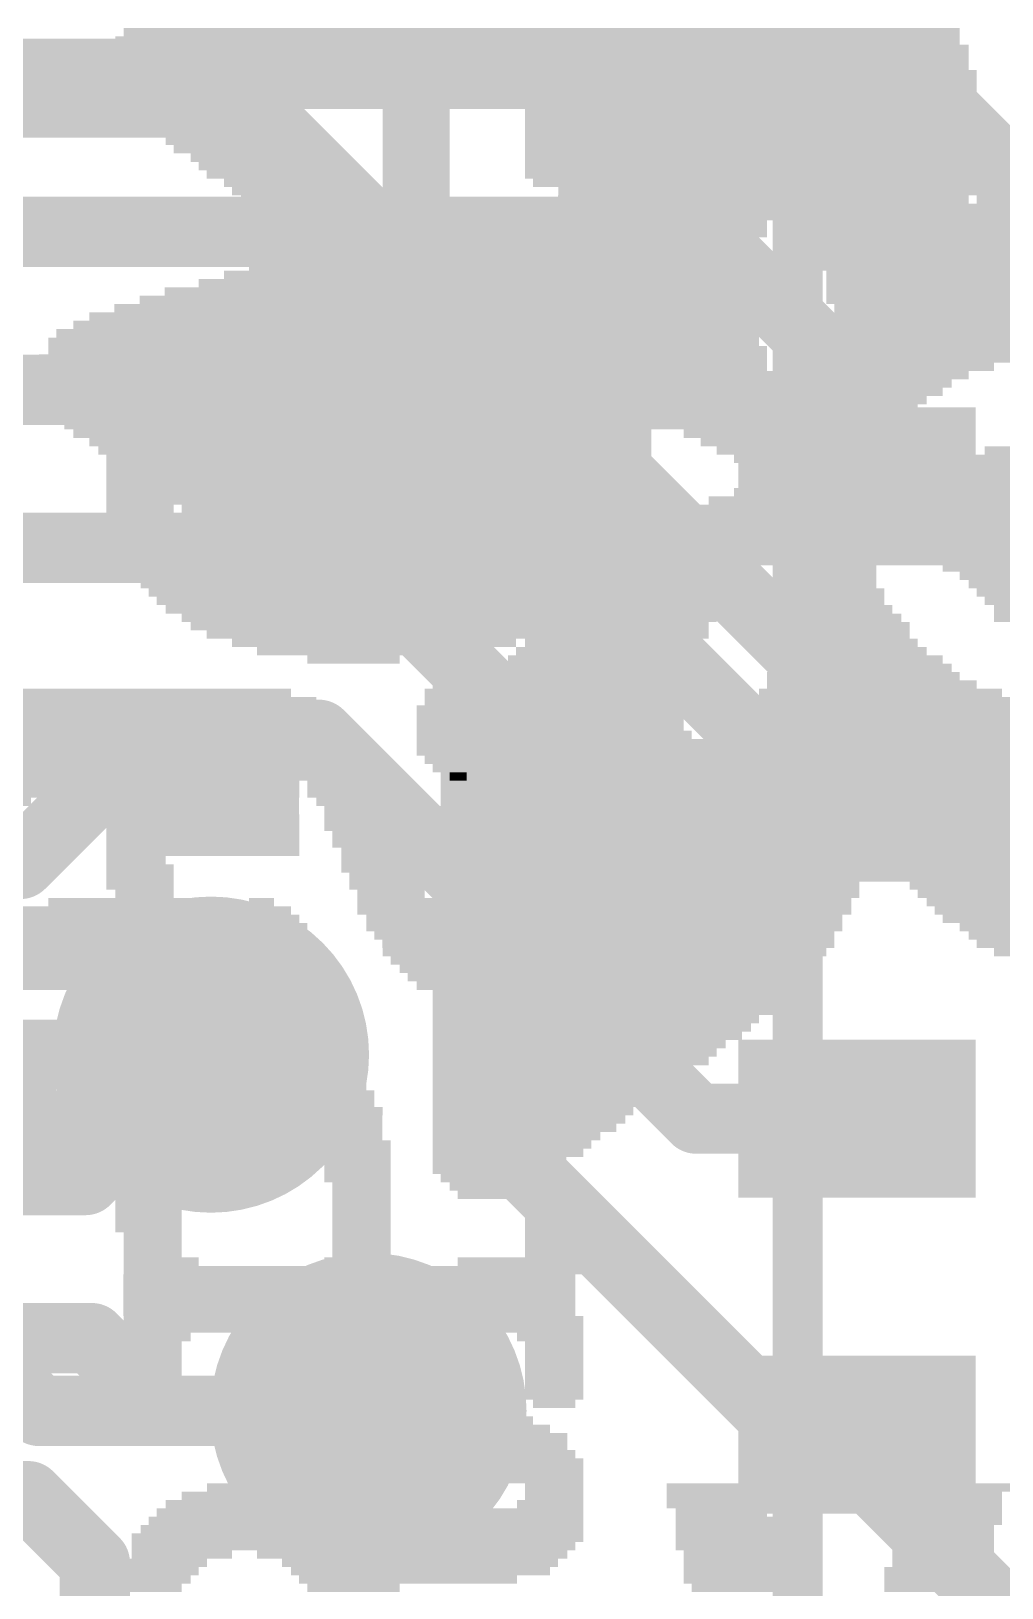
# Model space of a CAD drawing. Extents: x -0.1 to 35.6, y -0.1 to 17.9.
# Drawn here: x 24.521 to 26.977, y 7.175 to 11.115 of the extents above; entities that cross this region are included whole.
import ezdxf

# ---------------------------------------------------------------- set-up
doc = ezdxf.new("R2010")
doc.units = 0
for name, color, linetype in [('1', 12, 'CONTINUOUS'), ('16', 5, 'CONTINUOUS'), ('18', 110, 'CONTINUOUS'), ('200', 40, 'CONTINUOUS'), ('201', 6, 'CONTINUOUS'), ('21', 40, 'CONTINUOUS')]:
    doc.layers.add(name, color=color, linetype=linetype)

# ---------------------------------------------------------------- blocks, each defined once
blk = doc.blocks.new('RECT')
blk.add_solid([(-0.5, -0.5), (0.5, -0.5), (-0.5, 0.5), (0.5, 0.5)])
blk = doc.blocks.new('ROUNDV')
at = {"const_width": 0.5}
blk.add_lwpolyline([(0, -0.25, 1), (0, 0.25, 1), (0, -0.25)], format="xyb", dxfattribs=at)

msp = doc.modelspace()

# ---------------------------------------------------------------- linework, layer by layer
at = {"layer": '1', "const_width": 0.1778}
for points in [[(23.9605, 11.0075), (26.7423, 11.0075)], [(26.7423, 11.0075), (27.2201, 10.5297)], [(23.9605, 10.6075), (26.2225, 10.6075)], [(26.6107, 10.2193), (26.2225, 10.6075)], [(26.0011, 10.2075), (23.9605, 10.2075)], [(26.0011, 10.2075), (26.0011, 9.671)], [(26.6107, 9.963), (26.6107, 10.2193)], [(23.9605, 9.8075), (25.3149, 9.8075)], [(25.3149, 9.8075), (26.0265, 9.096)], [(26.5091, 9.163), (26.0011, 9.671)], [(24.8209, 9.3345), (24.4939, 9.0075)], [(25.2491, 9.3345), (24.8209, 9.3345)], [(25.6455, 8.9381), (25.2491, 9.3345)], [(26.6107, 9.163), (26.5091, 9.163)], [(26.0265, 9.096), (26.0265, 8.5408)], [(23.9605, 9.0075), (24.4939, 9.0075)], [(25.6455, 8.9381), (25.6455, 8.3631)], [(26.2043, 8.363), (26.0265, 8.5408)], [(24.9761, 8.525), (24.6586, 8.2075)], [(26.4456, 7.563), (25.6455, 8.3631)], [(26.6107, 8.363), (26.2043, 8.363)], [(24.6586, 8.2075), (23.9605, 8.2075)], [(23.9605, 7.8075), (24.6744, 7.8075)], [(24.8586, 7.6233), (24.6744, 7.8075)], [(25.3746, 7.6233), (24.8586, 7.6233)], [(26.6107, 7.563), (26.4456, 7.563)], [(26.6107, 7.563), (26.6107, 7.4868)], [(27.3577, 6.7398), (26.6107, 7.4868)], [(24.3078, 7.4075), (24.514, 7.4075)], [(24.514, 7.4075), (24.6825, 7.239)], [(24.6825, 7.239), (24.6825, 6.077)]]:
    msp.add_lwpolyline(points, dxfattribs=at)
at = {"layer": '1', "const_width": 0.0889}
for points in [[(26.7737, 11.0389, 1), (26.7109, 10.9761)], [(26.7423, 10.9631, 1), (26.7423, 11.0519)], [(26.2539, 10.6389, 1), (26.1911, 10.5761)], [(26.2225, 10.5631, 1), (26.2225, 10.6519)], [(26.0456, 10.2075, 1), (25.9566, 10.2075)], [(26.0011, 10.1631, 1), (26.0011, 10.252)], [(26.6552, 10.2193, 1), (26.5663, 10.2193)], [(26.5793, 10.1879, 1), (26.6421, 10.2507)], [(26.5663, 9.963, 1), (26.6552, 9.963)], [(25.3464, 9.8389, 1), (25.2835, 9.7761)], [(25.3149, 9.7631, 1), (25.3149, 9.852)], [(26.0325, 9.7024, 1), (25.9697, 9.6396)], [(25.9566, 9.671, 1), (26.0456, 9.671)], [(24.8209, 9.3789, 1), (24.8209, 9.2901)], [(24.8523, 9.3031, 1), (24.7895, 9.3659)], [(25.2806, 9.3659, 1), (25.2177, 9.3031)], [(25.2491, 9.2901, 1), (25.2491, 9.3789)], [(26.5091, 9.2074, 1), (26.5091, 9.1186)], [(26.4777, 9.1316, 1), (26.5405, 9.1944)], [(26.6107, 9.1186, 1), (26.6107, 9.2074)], [(26.071, 9.096, 1), (25.9821, 9.096)], [(25.9951, 9.0645, 1), (26.0579, 9.1274)], [(24.4625, 9.0389, 1), (24.5253, 8.9761)], [(24.4939, 8.9631, 1), (24.4939, 9.0519)], [(25.69, 8.9381, 1), (25.6011, 8.9381)], [(25.6141, 8.9067, 1), (25.6769, 8.9696)], [(26.0579, 8.5722, 1), (25.9951, 8.5094)], [(25.0075, 8.4935, 1), (24.9446, 8.5564)], [(25.9821, 8.5408, 1), (26.071, 8.5408)], [(25.6769, 8.3945, 1), (25.6141, 8.3317)], [(26.2043, 8.4074, 1), (26.2043, 8.3186)], [(26.1729, 8.3316, 1), (26.2357, 8.3944)], [(26.6107, 8.3186, 1), (26.6107, 8.4074)], [(25.6011, 8.3631, 1), (25.69, 8.3631)], [(24.6272, 8.2389, 1), (24.69, 8.1761)], [(24.6586, 8.1631, 1), (24.6586, 8.2519)], [(24.7058, 7.8389, 1), (24.6429, 7.7761)], [(24.6744, 7.763, 1), (24.6744, 7.852)], [(24.8586, 7.6677, 1), (24.8586, 7.5788)], [(24.8272, 7.5918, 1), (24.89, 7.6547)], [(25.3746, 7.5788, 1), (25.3746, 7.6677)], [(26.4456, 7.6075, 1), (26.4456, 7.5186)], [(26.6552, 7.563, 1), (26.5663, 7.563)], [(26.6107, 7.5186, 1), (26.6107, 7.6075)], [(26.4142, 7.5316, 1), (26.477, 7.5944)], [(26.6421, 7.5182, 1), (26.5793, 7.4554)], [(26.5663, 7.4868, 1), (26.6552, 7.4868)], [(24.5454, 7.4389, 1), (24.4825, 7.3761)], [(24.514, 7.3631, 1), (24.514, 7.452)], [(24.7269, 7.239, 1), (24.638, 7.239)], [(24.651, 7.2076, 1), (24.7139, 7.2704)]]:
    msp.add_lwpolyline(points, format="xyb", dxfattribs=at)
at = {"layer": '16', "const_width": 0.1778}
for points in [[(25.0701, 10.9344), (18.6119, 10.9344)], [(25.0701, 10.9344), (30.6578, 5.3467)], [(23.0458, 9.1186), (24.5411, 7.6233)], [(24.9761, 8.525), (24.3687, 8.525)], [(24.5411, 7.6233), (25.3746, 7.6233)]]:
    msp.add_lwpolyline(points, dxfattribs=at)
at = {"layer": '16', "const_width": 0.0889}
for points in [[(25.1016, 10.9658, 1), (25.0387, 10.9029)], [(25.0701, 10.8899, 1), (25.0701, 10.9788)], [(24.9761, 8.4805, 1), (24.9761, 8.5694)], [(24.5411, 7.6677, 1), (24.5411, 7.5788)], [(24.5097, 7.5918, 1), (24.5725, 7.6547)], [(25.3746, 7.5788, 1), (25.3746, 7.6677)]]:
    msp.add_lwpolyline(points, format="xyb", dxfattribs=at)
at = {"layer": '21', "const_width": 0.0635}
for points in [[(26.4607, 10.7948, 1), (26.4607, 10.7312)], [(26.4925, 10.763, 1), (26.429, 10.763)]]:
    msp.add_lwpolyline(points, format="xyb", dxfattribs=at)
at = {"layer": '21', "const_width": 0.127}
for points in [[(26.4607, 6.763), (26.4607, 10.763)], [(26.4607, 10.763), (30.4607, 10.763)]]:
    msp.add_lwpolyline(points, dxfattribs=at)

# ---------------------------------------------------------------- block references
at = {"layer": '1', "xscale": 0.4, "yscale": 0.6, "rotation": 270}
for p in [(26.6107, 9.963), (26.6107, 9.163), (26.6107, 8.363), (26.6107, 7.563)]:
    msp.add_blockref('RECT', p, dxfattribs=at)
at = {"layer": '18', "xscale": 0.8001, "yscale": 0.8001}
for p in [(24.9761, 8.525), (24.9761, 8.525), (25.3746, 7.6233), (25.3746, 7.6233)]:
    msp.add_blockref('ROUNDV', p, dxfattribs=at)
at = {"layer": '200'}
for p, xscale, yscale in [((25.3365, 11.1125), 1.1633, 0.0213), ((25.3048, 11.0702), 1.1862, 0.0211), ((25.3162, 11.0913), 1.1633, 0.0211), ((25.3048, 11.049), 1.1862, 0.0213), ((25.3048, 11.0278), 1.1862, 0.0211), ((25.3149, 11.0067), 1.2065, 0.0211), ((25.3149, 10.9855), 1.2065, 0.0213), ((25.3149, 10.9643), 1.2065, 0.0211), ((24.8615, 10.9432), 0.254, 0.0211), ((25.4953, 10.9432), 0.1702, 0.0211), ((25.8229, 10.9432), 0.1905, 0.0211), ((24.8818, 10.922), 0.254, 0.0213), ((25.4953, 10.922), 0.1702, 0.0213), ((25.8445, 10.922), 0.1473, 0.0213), ((24.9136, 10.9008), 0.2769, 0.0211), ((24.9352, 10.8797), 0.2743, 0.0211), ((25.4953, 10.9008), 0.1702, 0.0211), ((25.4953, 10.8797), 0.1702, 0.0211), ((25.8445, 10.9008), 0.1473, 0.0211), ((25.8445, 10.8797), 0.1473, 0.0211), ((24.9657, 10.8585), 0.254, 0.0213), ((24.9987, 10.8373), 0.2743, 0.0211), ((25.4953, 10.8585), 0.1702, 0.0213), ((25.4953, 10.8373), 0.1702, 0.0211), ((25.8445, 10.8585), 0.1473, 0.0213), ((25.8445, 10.8373), 0.1473, 0.0211), ((25.019, 10.8162), 0.2743, 0.0211), ((25.0622, 10.795), 0.2743, 0.0213), ((25.4953, 10.8162), 0.1702, 0.0211), ((25.4953, 10.795), 0.1702, 0.0213), ((25.8445, 10.8162), 0.1473, 0.0211), ((25.8445, 10.795), 0.1473, 0.0213), ((25.0825, 10.7738), 0.2743, 0.0211), ((25.1041, 10.7527), 0.2769, 0.0211), ((25.4953, 10.7738), 0.1702, 0.0211), ((25.4953, 10.7527), 0.1702, 0.0211), ((25.8445, 10.7738), 0.1473, 0.0211), ((25.8445, 10.7527), 0.1473, 0.0211), ((25.146, 10.7315), 0.2743, 0.0213), ((25.1676, 10.7103), 0.2769, 0.0211), ((25.4953, 10.7315), 0.1702, 0.0213), ((25.4953, 10.7103), 0.1702, 0.0211), ((25.8445, 10.7315), 0.1067, 0.0213), ((25.1892, 10.6892), 0.2743, 0.0211), ((25.2311, 10.668), 0.2769, 0.0213), ((25.4953, 10.6892), 0.1702, 0.0211), ((25.4953, 10.668), 0.1702, 0.0213), ((25.2527, 10.6468), 0.2743, 0.0211), ((25.4953, 10.6468), 0.1702, 0.0211), ((25.3682, 10.6257), 0.4242, 0.0211), ((25.3797, 10.6045), 0.4013, 0.0213), ((25.3898, 10.5833), 0.381, 0.0211), ((25.4114, 10.5622), 0.3378, 0.0211), ((25.4216, 10.541), 0.3175, 0.0213), ((25.4318, 10.5198), 0.2972, 0.0211), ((25.4533, 10.4987), 0.254, 0.0211), ((25.4635, 10.4775), 0.2337, 0.0213), ((25.4749, 10.4563), 0.1702, 0.0211), ((25.4851, 10.4352), 0.1499, 0.0211), ((25.3149, 10.3928), 0.4445, 0.0211), ((25.4851, 10.414), 0.0635, 0.0213), ((25.3263, 10.3717), 0.5944, 0.0211), ((25.3263, 10.3293), 0.8026, 0.0211), ((25.3251, 10.3505), 0.7188, 0.0213), ((25.3263, 10.287), 0.9296, 0.0213), ((25.3263, 10.3082), 0.8484, 0.0211), ((25.3263, 10.2447), 1.016, 0.0211), ((25.3263, 10.2658), 0.9754, 0.0211), ((24.9339, 10.2023), 0.3175, 0.0211), ((24.9987, 10.2235), 0.4013, 0.0213), ((25.6426, 10.2235), 0.4242, 0.0213), ((25.7188, 10.2023), 0.3175, 0.0211), ((24.892, 10.1812), 0.2743, 0.0211), ((24.8717, 10.16), 0.2337, 0.0213), ((25.7607, 10.1812), 0.2743, 0.0211), ((25.781, 10.16), 0.2337, 0.0213), ((24.8399, 10.1177), 0.2108, 0.0211), ((24.8501, 10.1388), 0.2311, 0.0211), ((25.8013, 10.1388), 0.2337, 0.0211), ((25.8128, 10.1177), 0.2108, 0.0211), ((24.8298, 10.0965), 0.1905, 0.0213), ((25.8331, 10.0965), 0.2108, 0.0213), ((24.8069, 10.0753), 0.1905, 0.0211), ((24.8069, 10.0542), 0.1905, 0.0211), ((25.8445, 10.0753), 0.188, 0.0211), ((25.8547, 10.0542), 0.1676, 0.0211), ((24.7968, 10.033), 0.1702, 0.0213), ((24.7968, 10.0118), 0.1702, 0.0211), ((25.8661, 10.0118), 0.1905, 0.0211), ((25.8547, 10.033), 0.1676, 0.0213), ((24.7968, 9.9907), 0.1702, 0.0211), ((24.7968, 9.9695), 0.1702, 0.0213), ((25.8763, 9.9907), 0.1702, 0.0211), ((25.8763, 9.9695), 0.1702, 0.0213), ((24.7968, 9.9483), 0.1702, 0.0211), ((24.7968, 9.9272), 0.1702, 0.0211), ((25.8763, 9.9483), 0.1702, 0.0211), ((25.8763, 9.9272), 0.1702, 0.0211), ((24.8069, 9.8848), 0.1905, 0.0211), ((24.7968, 9.906), 0.1702, 0.0213), ((25.8661, 9.906), 0.1905, 0.0213), ((25.8547, 9.8848), 0.1676, 0.0211), ((24.8183, 9.8637), 0.1676, 0.0211), ((24.8298, 9.8425), 0.1905, 0.0213), ((25.8445, 9.8425), 0.188, 0.0213), ((25.8547, 9.8637), 0.1676, 0.0211), ((24.8399, 9.8213), 0.2108, 0.0211), ((24.8603, 9.8002), 0.2108, 0.0211), ((25.8128, 9.8002), 0.2108, 0.0211), ((25.8331, 9.8213), 0.2108, 0.0211), ((24.8717, 9.779), 0.2337, 0.0213), ((25.8013, 9.779), 0.2337, 0.0213), ((24.9022, 9.7578), 0.254, 0.0211), ((24.9339, 9.7367), 0.3175, 0.0211), ((25.7391, 9.7367), 0.3175, 0.0211), ((25.7708, 9.7578), 0.254, 0.0211), ((24.9987, 9.7155), 0.4013, 0.0213), ((25.3365, 9.6943), 1.0363, 0.0211), ((25.687, 9.7155), 0.381, 0.0213), ((25.3365, 9.6732), 0.9957, 0.0211), ((25.3378, 9.652), 0.9525, 0.0213), ((25.3467, 9.6308), 0.889, 0.0211), ((25.3378, 9.6097), 0.8255, 0.0211), ((25.3365, 9.5885), 0.7417, 0.0213), ((25.3467, 9.5673), 0.635, 0.0211), ((25.3365, 9.5462), 0.4877, 0.0211), ((25.3365, 9.525), 0.2337, 0.0213), ((25.6858, 9.4615), 0.2972, 0.0213), ((25.6858, 9.4827), 0.2108, 0.0211), ((25.0723, 9.4192), 0.3404, 0.0211), ((25.0622, 9.4403), 0.2337, 0.0211), ((25.7073, 9.4192), 0.381, 0.0211), ((25.6858, 9.4403), 0.3378, 0.0211), ((25.0723, 9.3768), 0.4674, 0.0211), ((25.0622, 9.398), 0.4013, 0.0213), ((25.7073, 9.398), 0.4216, 0.0213), ((25.7073, 9.3768), 0.4216, 0.0211), ((25.0723, 9.3345), 0.5486, 0.0213), ((25.0723, 9.3557), 0.508, 0.0211), ((25.7175, 9.3557), 0.442, 0.0211), ((25.6019, 9.3345), 0.2108, 0.0213), ((25.8445, 9.3345), 0.188, 0.0213), ((25.0723, 9.2922), 0.5944, 0.0211), ((25.0609, 9.3133), 0.5715, 0.0211), ((25.6019, 9.3133), 0.2108, 0.0211), ((25.6019, 9.2922), 0.2108, 0.0211), ((25.8661, 9.3133), 0.1905, 0.0211), ((25.8661, 9.2922), 0.1905, 0.0211), ((24.8818, 9.271), 0.254, 0.0213), ((24.8603, 9.2498), 0.2108, 0.0211), ((25.2425, 9.271), 0.254, 0.0213), ((25.273, 9.2498), 0.2337, 0.0211), ((25.6007, 9.271), 0.1676, 0.0213), ((25.6007, 9.2498), 0.127, 0.0211), ((25.8661, 9.271), 0.1905, 0.0213), ((25.8661, 9.2498), 0.1905, 0.0211), ((24.8298, 9.2287), 0.1905, 0.0211), ((25.2946, 9.2287), 0.1905, 0.0211), ((25.6019, 9.2287), 0.0432, 0.0211), ((25.8559, 9.2287), 0.2108, 0.0211), ((24.8183, 9.2075), 0.1676, 0.0213), ((24.8183, 9.1863), 0.1676, 0.0211), ((25.3149, 9.2075), 0.1905, 0.0213), ((25.3149, 9.1863), 0.1905, 0.0211), ((25.8331, 9.1863), 0.2108, 0.0211), ((25.8445, 9.2075), 0.188, 0.0213), ((24.7968, 9.1652), 0.1702, 0.0211), ((24.7968, 9.144), 0.1702, 0.0213), ((25.3263, 9.1652), 0.1676, 0.0211), ((25.3467, 9.144), 0.1676, 0.0213), ((25.8013, 9.144), 0.2337, 0.0213), ((25.8128, 9.1652), 0.2108, 0.0211), ((24.7866, 9.1017), 0.1499, 0.0211), ((24.7968, 9.1228), 0.1702, 0.0211), ((25.3467, 9.1228), 0.1676, 0.0211), ((25.3581, 9.1017), 0.1905, 0.0211), ((25.781, 9.1017), 0.2337, 0.0211), ((25.7912, 9.1228), 0.2134, 0.0211), ((24.7866, 9.0805), 0.1499, 0.0213), ((24.7866, 9.0593), 0.1499, 0.0211), ((25.3682, 9.0805), 0.1702, 0.0213), ((25.3682, 9.0593), 0.1702, 0.0211), ((25.7391, 9.0593), 0.2311, 0.0211), ((25.7607, 9.0805), 0.2337, 0.0213), ((24.7866, 9.0382), 0.1499, 0.0211), ((24.7866, 9.017), 0.1499, 0.0213), ((25.3898, 9.0382), 0.1676, 0.0211), ((25.3898, 9.017), 0.1676, 0.0213), ((25.7073, 9.017), 0.2134, 0.0213), ((25.7289, 9.0382), 0.2108, 0.0211), ((24.7968, 8.9958), 0.1702, 0.0211), ((24.7968, 8.9747), 0.1702, 0.0211), ((25.4013, 8.9958), 0.1905, 0.0211), ((25.4114, 8.9747), 0.1702, 0.0211), ((25.7073, 8.9958), 0.2134, 0.0211), ((25.6959, 8.9747), 0.1905, 0.0211), ((24.7968, 8.9535), 0.1702, 0.0213), ((25.4216, 8.9535), 0.1905, 0.0213), ((25.6959, 8.9535), 0.1905, 0.0213), ((24.8082, 8.9323), 0.1473, 0.0211), ((24.8183, 8.9112), 0.1676, 0.0211), ((25.1041, 8.9112), 0.0635, 0.0211), ((25.4318, 8.9323), 0.1702, 0.0211), ((25.4419, 8.9112), 0.1905, 0.0211), ((25.6756, 8.9323), 0.1905, 0.0211), ((25.6858, 8.9112), 0.1702, 0.0211), ((24.8298, 8.89), 0.1905, 0.0213), ((24.8501, 8.8688), 0.1905, 0.0211), ((25.1041, 8.8688), 0.1905, 0.0211), ((25.1041, 8.89), 0.1499, 0.0213), ((25.4419, 8.89), 0.1905, 0.0213), ((25.4648, 8.8688), 0.1905, 0.0211), ((25.6858, 8.89), 0.1702, 0.0213), ((25.6858, 8.8688), 0.1702, 0.0211), ((24.8603, 8.8477), 0.2108, 0.0211), ((24.9974, 8.8265), 0.4445, 0.0213), ((25.1041, 8.8477), 0.2311, 0.0211), ((25.4749, 8.8477), 0.2108, 0.0211), ((25.5803, 8.8265), 0.381, 0.0213), ((25.6858, 8.8477), 0.1702, 0.0211), ((25.8648, 8.8265), 0.1473, 0.0213), ((25.8559, 8.8477), 0.0838, 0.0211), ((24.9974, 8.8053), 0.4445, 0.0211), ((25.0088, 8.7842), 0.4216, 0.0211), ((25.6743, 8.8053), 0.5283, 0.0211), ((25.6858, 8.7842), 0.5512, 0.0211), ((25.019, 8.763), 0.4013, 0.0213), ((25.0292, 8.7418), 0.381, 0.0211), ((25.6959, 8.763), 0.5309, 0.0213), ((25.7073, 8.7418), 0.508, 0.0211), ((25.0304, 8.7207), 0.3378, 0.0211), ((25.0406, 8.6995), 0.3175, 0.0213), ((25.7175, 8.7207), 0.4877, 0.0211), ((25.7175, 8.6995), 0.442, 0.0213), ((25.052, 8.6783), 0.254, 0.0211), ((25.052, 8.6572), 0.127, 0.0211), ((25.7277, 8.6783), 0.381, 0.0211), ((25.7391, 8.6572), 0.3175, 0.0211), ((25.7505, 8.636), 0.254, 0.0213), ((25.0939, 8.5513), 0.3378, 0.0211), ((25.0927, 8.5725), 0.254, 0.0213), ((25.0939, 8.509), 0.4648, 0.0213), ((25.0939, 8.5302), 0.4242, 0.0211), ((25.0939, 8.4667), 0.5512, 0.0211), ((25.0927, 8.4878), 0.508, 0.0211), ((25.0838, 8.4455), 0.5715, 0.0213), ((25.0939, 8.4243), 0.5918, 0.0211), ((24.9022, 8.4032), 0.254, 0.0211), ((24.8704, 8.382), 0.1905, 0.0213), ((25.273, 8.4032), 0.2337, 0.0211), ((25.3048, 8.382), 0.2108, 0.0213), ((24.8501, 8.3608), 0.1905, 0.0211), ((25.3149, 8.3608), 0.1905, 0.0211), ((24.8399, 8.3397), 0.1702, 0.0211), ((24.8399, 8.3185), 0.1702, 0.0213), ((25.3263, 8.3397), 0.1676, 0.0211), ((25.3263, 8.3185), 0.1676, 0.0213), ((24.8285, 8.2973), 0.1473, 0.0211), ((24.8285, 8.2762), 0.1473, 0.0211), ((25.3467, 8.2973), 0.1676, 0.0211), ((25.3467, 8.2762), 0.1676, 0.0211), ((24.8183, 8.255), 0.1676, 0.0213), ((24.8183, 8.2338), 0.1676, 0.0211), ((25.3467, 8.255), 0.1676, 0.0213), ((25.3467, 8.2338), 0.1676, 0.0211), ((24.8183, 8.2127), 0.1676, 0.0211), ((24.8183, 8.1915), 0.1676, 0.0213), ((25.3467, 8.2127), 0.1676, 0.0211), ((25.3568, 8.1915), 0.1473, 0.0213), ((25.8458, 8.1915), 0.0635, 0.0213), ((24.8183, 8.1703), 0.1676, 0.0211), ((24.8183, 8.1492), 0.1676, 0.0211), ((25.3568, 8.1703), 0.1473, 0.0211), ((25.3568, 8.1492), 0.1473, 0.0211), ((25.8445, 8.1703), 0.1473, 0.0211), ((25.8445, 8.1492), 0.1473, 0.0211), ((24.8183, 8.128), 0.1676, 0.0213), ((24.8183, 8.1068), 0.1676, 0.0211), ((25.3568, 8.128), 0.1473, 0.0213), ((25.3568, 8.1068), 0.1473, 0.0211), ((25.8445, 8.128), 0.1473, 0.0213), ((25.8445, 8.1068), 0.1473, 0.0211), ((24.8183, 8.0857), 0.1676, 0.0211), ((25.3568, 8.0857), 0.1473, 0.0211), ((25.8445, 8.0857), 0.1473, 0.0211), ((24.8285, 8.0645), 0.1473, 0.0213), ((24.8285, 8.0433), 0.1473, 0.0211), ((25.3568, 8.0645), 0.1473, 0.0213), ((25.3568, 8.0433), 0.1473, 0.0211), ((25.8445, 8.0645), 0.1473, 0.0213), ((25.8445, 8.0433), 0.1473, 0.0211), ((24.8285, 8.0222), 0.1473, 0.0211), ((24.8501, 8.001), 0.1905, 0.0213), ((25.3467, 8.001), 0.1676, 0.0213), ((25.3568, 8.0222), 0.1473, 0.0211), ((25.7594, 8.001), 0.3175, 0.0213), ((25.8445, 8.0222), 0.1473, 0.0211), ((25.3263, 7.9587), 1.143, 0.0211), ((25.3365, 7.9798), 1.1633, 0.0211), ((25.3263, 7.9375), 1.143, 0.0213), ((25.3263, 7.9163), 1.143, 0.0211), ((25.3263, 7.8952), 1.143, 0.0211), ((25.3263, 7.874), 1.143, 0.0213), ((25.3365, 7.8528), 1.1633, 0.0211), ((25.3365, 7.8317), 1.1633, 0.0211), ((24.8399, 7.8105), 0.1702, 0.0213), ((25.8343, 7.8105), 0.1676, 0.0213), ((24.8285, 7.7893), 0.1473, 0.0211), ((24.8285, 7.7682), 0.1473, 0.0211), ((25.8445, 7.7893), 0.1473, 0.0211), ((25.8445, 7.7682), 0.1473, 0.0211), ((24.8183, 7.747), 0.1676, 0.0213), ((24.8183, 7.7258), 0.1676, 0.0211), ((25.8445, 7.747), 0.1473, 0.0213), ((25.8445, 7.7258), 0.1473, 0.0211), ((24.8183, 7.7047), 0.1676, 0.0211), ((24.8183, 7.6835), 0.1676, 0.0213), ((25.8445, 7.7047), 0.1473, 0.0211), ((25.8445, 7.6835), 0.1473, 0.0213), ((24.8285, 7.6623), 0.1473, 0.0211), ((24.8183, 7.6412), 0.127, 0.0211), ((25.8445, 7.6623), 0.1473, 0.0211), ((25.8445, 7.6412), 0.1067, 0.0211), ((25.6108, 7.5988), 0.3607, 0.0211), ((25.6438, 7.5565), 0.4674, 0.0213), ((25.6223, 7.5777), 0.4242, 0.0211), ((25.6438, 7.5353), 0.4674, 0.0211), ((25.654, 7.5142), 0.4877, 0.0211), ((25.6642, 7.493), 0.508, 0.0213), ((25.6743, 7.4718), 0.4877, 0.0211), ((25.8229, 7.4507), 0.1905, 0.0211), ((25.0508, 7.4083), 0.2972, 0.0211), ((25.0508, 7.4295), 0.1702, 0.0213), ((25.8445, 7.4295), 0.1473, 0.0213), ((25.8445, 7.4083), 0.1473, 0.0211), ((25.0508, 7.366), 0.4242, 0.0213), ((25.0406, 7.3872), 0.3581, 0.0211), ((25.7175, 7.366), 0.4013, 0.0213), ((25.8343, 7.3872), 0.1676, 0.0211), ((25.0406, 7.3237), 0.4851, 0.0211), ((25.0406, 7.3448), 0.4445, 0.0211), ((25.6438, 7.3237), 0.5486, 0.0211), ((25.6642, 7.3448), 0.508, 0.0211), ((25.0406, 7.3025), 0.5309, 0.0213), ((25.0406, 7.2813), 0.5309, 0.0211), ((25.6121, 7.2813), 0.5715, 0.0211), ((25.6324, 7.3025), 0.5715, 0.0213), ((24.8603, 7.239), 0.2108, 0.0213), ((24.9022, 7.2602), 0.254, 0.0211), ((25.4851, 7.2602), 0.7849, 0.0211), ((25.5054, 7.239), 0.6985, 0.0213), ((24.8501, 7.2178), 0.1905, 0.0211), ((25.5067, 7.2178), 0.6553, 0.0211), ((24.8399, 7.1967), 0.1702, 0.0211), ((24.8285, 7.1755), 0.1473, 0.0213), ((25.4749, 7.1967), 0.5512, 0.0211), ((25.3365, 7.1755), 0.2337, 0.0213)]:
    msp.add_blockref('RECT', p, dxfattribs=dict(at, xscale=xscale, yscale=yscale))
at = {"layer": '201', "rotation": 180}
for p, xscale, yscale in [((26.3627, 11.1125), 1.016, 0.0213), ((26.3741, 11.0702), 1.0389, 0.0211), ((26.3627, 11.0913), 1.016, 0.0211), ((26.3741, 11.049), 1.0389, 0.0213), ((26.3741, 11.0278), 1.0389, 0.0211), ((26.3741, 11.0067), 1.0795, 0.0211), ((26.3741, 10.9855), 1.0795, 0.0213), ((26.3741, 10.9643), 1.0795, 0.0211), ((26.3741, 10.9432), 1.0795, 0.0211), ((26.3741, 10.922), 1.0795, 0.0213), ((26.3741, 10.9008), 1.0795, 0.0211), ((26.3741, 10.8797), 1.0795, 0.0211), ((26.3741, 10.8585), 1.0795, 0.0213), ((26.3741, 10.8373), 1.0795, 0.0211), ((26.3741, 10.8162), 1.0795, 0.0211), ((26.3741, 10.795), 1.0795, 0.0213), ((26.3741, 10.7738), 1.0795, 0.0211), ((26.3843, 10.7527), 1.0592, 0.0211), ((27.6339, 10.7527), 1.3538, 0.0211), ((26.3843, 10.7315), 1.0592, 0.0213), ((27.0828, 10.7103), 2.4562, 0.0211), ((27.6225, 10.7315), 1.3767, 0.0213), ((26.3741, 10.6892), 1.0389, 0.0211), ((27.0713, 10.668), 2.3927, 0.0213), ((27.6009, 10.6892), 1.3741, 0.0211), ((27.0713, 10.6468), 2.3927, 0.0211), ((25.5689, 10.6045), 0.4851, 0.0213), ((25.5791, 10.6257), 0.2972, 0.0211), ((26.1404, 10.6257), 0.4851, 0.0211), ((26.1404, 10.6045), 0.4851, 0.0213), ((27.3469, 10.6257), 1.8009, 0.0211), ((27.3469, 10.6045), 1.7551, 0.0213), ((25.5486, 10.5622), 0.6985, 0.0211), ((25.5587, 10.5833), 0.5918, 0.0211), ((26.1404, 10.5833), 0.4445, 0.0211), ((26.1404, 10.5622), 0.4445, 0.0211), ((27.3469, 10.5833), 1.7145, 0.0211), ((27.3469, 10.5622), 1.7145, 0.0211), ((25.7073, 10.5198), 1.27, 0.0211), ((25.527, 10.541), 0.7823, 0.0213), ((26.1506, 10.541), 0.4242, 0.0213), ((27.3469, 10.541), 1.6739, 0.0213), ((27.3355, 10.5198), 1.651, 0.0211), ((25.6438, 10.4775), 1.397, 0.0213), ((25.6756, 10.4987), 1.3335, 0.0211), ((27.3469, 10.4987), 1.6281, 0.0211), ((27.3368, 10.4775), 1.6078, 0.0213), ((25.5689, 10.4352), 1.5469, 0.0211), ((25.6007, 10.4563), 1.4834, 0.0211), ((27.3266, 10.4563), 1.5875, 0.0211), ((27.3152, 10.4352), 1.5646, 0.0211), ((25.5156, 10.3928), 1.6942, 0.0211), ((25.5473, 10.414), 1.6307, 0.0213), ((27.3253, 10.414), 1.5443, 0.0213), ((27.3152, 10.3928), 1.524, 0.0211), ((25.4953, 10.3717), 1.7348, 0.0211), ((27.305, 10.3717), 1.5037, 0.0211), ((25.4635, 10.3293), 1.7983, 0.0211), ((25.4737, 10.3505), 1.778, 0.0213), ((27.2936, 10.3505), 1.4808, 0.0213), ((27.2936, 10.3293), 1.4808, 0.0211), ((25.4622, 10.287), 1.8415, 0.0213), ((25.4737, 10.3082), 1.8186, 0.0211), ((27.2834, 10.3082), 1.4605, 0.0211), ((26.7856, 10.287), 0.4648, 0.0213), ((25.4622, 10.2658), 1.8415, 0.0211), ((25.4737, 10.2447), 1.8644, 0.0211), ((26.7551, 10.2658), 0.4039, 0.0211), ((26.7233, 10.2447), 0.3404, 0.0211), ((25.4838, 10.2023), 1.8847, 0.0211), ((25.4737, 10.2235), 1.8644, 0.0213), ((26.6802, 10.2023), 0.2946, 0.0211), ((26.7018, 10.2235), 0.2972, 0.0213), ((25.5054, 10.1812), 1.8821, 0.0211), ((25.5054, 10.16), 1.8821, 0.0213), ((26.637, 10.16), 0.254, 0.0213), ((26.6598, 10.1812), 0.254, 0.0211), ((25.6642, 10.1388), 2.159, 0.0211), ((25.2717, 10.1177), 1.3335, 0.0211), ((26.3944, 10.1177), 0.6579, 0.0211), ((25.2413, 10.0965), 1.2268, 0.0213), ((26.4478, 10.0965), 0.5512, 0.0213), ((25.2514, 10.0753), 1.1659, 0.0211), ((25.2628, 10.0542), 1.143, 0.0211), ((26.4579, 10.0753), 0.4851, 0.0211), ((26.4782, 10.0542), 0.4445, 0.0211), ((27.3787, 10.0542), 0.889, 0.0211), ((25.273, 10.033), 1.1227, 0.0213), ((25.3048, 10.0118), 1.0998, 0.0211), ((26.4998, 10.033), 0.4013, 0.0213), ((26.5417, 10.0118), 0.4445, 0.0211), ((27.2834, 10.0118), 0.9931, 0.0211), ((27.3368, 10.033), 0.9322, 0.0213), ((25.3251, 9.9907), 1.0998, 0.0211), ((25.3568, 9.9695), 1.1227, 0.0213), ((27.0396, 9.9907), 1.4402, 0.0211), ((27.018, 9.9695), 1.397, 0.0213), ((25.4102, 9.9483), 1.143, 0.0211), ((25.4521, 9.9272), 1.1862, 0.0211), ((26.9558, 9.9272), 1.4402, 0.0211), ((26.9977, 9.9483), 1.397, 0.0211), ((26.2674, 9.906), 2.7305, 0.0213), ((26.256, 9.8848), 2.667, 0.0211), ((26.2471, 9.8637), 2.6035, 0.0211), ((26.2357, 9.8425), 2.4994, 0.0213), ((26.162, 9.8213), 2.3063, 0.0211), ((25.8547, 9.8002), 1.6104, 0.0211), ((27.0713, 9.8002), 0.6147, 0.0211), ((25.8661, 9.779), 1.5875, 0.0213), ((27.1145, 9.779), 0.6147, 0.0213), ((25.7277, 9.7578), 1.27, 0.0211), ((25.7391, 9.7367), 1.2065, 0.0211), ((26.5532, 9.7578), 0.2134, 0.0211), ((26.5532, 9.7367), 0.2134, 0.0211), ((27.145, 9.7578), 0.635, 0.0211), ((27.1882, 9.7367), 0.635, 0.0211), ((25.7378, 9.7155), 1.1633, 0.0213), ((25.7492, 9.6943), 1.0998, 0.0211), ((26.5646, 9.7155), 0.1905, 0.0213), ((26.5748, 9.6943), 0.2108, 0.0211), ((27.2097, 9.7155), 0.6325, 0.0213), ((27.2313, 9.6943), 0.635, 0.0211), ((25.7492, 9.6732), 1.0592, 0.0211), ((25.7708, 9.652), 1.016, 0.0213), ((26.5633, 9.6732), 0.2337, 0.0211), ((26.5735, 9.652), 0.254, 0.0213), ((27.2517, 9.6732), 0.635, 0.0211), ((27.2733, 9.652), 0.6325, 0.0213), ((25.7797, 9.6308), 0.9525, 0.0211), ((25.7912, 9.6097), 0.889, 0.0211), ((26.5849, 9.6308), 0.2769, 0.0211), ((26.5951, 9.6097), 0.2972, 0.0211), ((27.2847, 9.6308), 0.6553, 0.0211), ((25.8229, 9.5885), 0.8255, 0.0213), ((25.6108, 9.5673), 0.2743, 0.0211), ((25.9931, 9.5673), 0.4445, 0.0211), ((26.5849, 9.5885), 0.3175, 0.0213), ((26.5951, 9.5673), 0.3378, 0.0211), ((25.9715, 9.525), 0.4877, 0.0213), ((25.9817, 9.5462), 0.4674, 0.0211), ((26.6167, 9.525), 0.4216, 0.0213), ((26.6065, 9.5462), 0.3607, 0.0211), ((25.9499, 9.5038), 0.4851, 0.0211), ((26.6281, 9.5038), 0.4445, 0.0211), ((25.9283, 9.4615), 0.5283, 0.0213), ((25.9385, 9.4827), 0.508, 0.0211), ((26.6484, 9.4615), 0.5309, 0.0213), ((26.6268, 9.4827), 0.4877, 0.0211), ((24.638, 9.4192), 0.8687, 0.0211), ((24.6482, 9.4403), 0.762, 0.0211), ((25.908, 9.4192), 0.5283, 0.0211), ((25.9182, 9.4403), 0.508, 0.0211), ((27.0408, 9.4192), 1.397, 0.0211), ((26.67, 9.4403), 0.6147, 0.0211), ((24.6482, 9.3768), 0.9754, 0.0211), ((24.6482, 9.398), 0.9296, 0.0213), ((25.8966, 9.398), 0.5512, 0.0213), ((25.8966, 9.3768), 0.5512, 0.0211), ((27.0294, 9.398), 1.4199, 0.0213), ((27.0294, 9.3768), 1.4199, 0.0211), ((24.638, 9.3345), 1.0363, 0.0213), ((24.6482, 9.3557), 1.016, 0.0211), ((25.8864, 9.3557), 0.5715, 0.0211), ((25.8966, 9.3345), 0.5918, 0.0213), ((27.0078, 9.3345), 1.5037, 0.0213), ((27.0294, 9.3557), 1.4605, 0.0211), ((24.6367, 9.2922), 1.0795, 0.0211), ((24.6482, 9.3133), 1.0566, 0.0211), ((26.6802, 9.2922), 2.1996, 0.0211), ((26.6802, 9.3133), 2.159, 0.0211), ((24.6367, 9.271), 1.0795, 0.0213), ((24.6367, 9.2498), 1.0795, 0.0211), ((26.6802, 9.271), 2.1996, 0.0213), ((26.6802, 9.2498), 2.1996, 0.0211), ((24.6482, 9.2287), 1.1024, 0.0211), ((26.6802, 9.2287), 2.2454, 0.0211), ((24.638, 9.1863), 1.1227, 0.0211), ((24.6482, 9.2075), 1.1024, 0.0213), ((26.6802, 9.2075), 2.2454, 0.0213), ((26.6802, 9.1863), 2.2454, 0.0211), ((24.2989, 9.1652), 0.4445, 0.0211), ((24.9872, 9.1652), 0.4242, 0.0211), ((25.0088, 9.144), 0.381, 0.0213), ((26.0871, 9.144), 1.0998, 0.0213), ((26.6903, 9.1652), 2.2657, 0.0211), ((27.2415, 9.144), 1.1633, 0.0213), ((25.019, 9.1228), 0.3607, 0.0211), ((25.019, 9.1017), 0.3607, 0.0211), ((26.0871, 9.1228), 1.0998, 0.0211), ((26.0871, 9.1017), 1.0998, 0.0211), ((27.2415, 9.1228), 1.1633, 0.0211), ((27.2517, 9.1017), 1.1836, 0.0211), ((25.019, 9.0805), 0.3607, 0.0213), ((25.019, 9.0593), 0.3607, 0.0211), ((26.0871, 9.0805), 1.0998, 0.0213), ((26.0871, 9.0593), 1.0998, 0.0211), ((27.2618, 9.0805), 1.1633, 0.0213), ((27.2618, 9.0593), 1.1633, 0.0211), ((25.019, 9.0382), 0.3607, 0.0211), ((26.0871, 9.0382), 1.0998, 0.0211), ((26.0871, 9.017), 1.0998, 0.0213), ((27.2834, 9.0382), 1.1659, 0.0211), ((27.2834, 9.017), 1.1659, 0.0213), ((26.0769, 8.9747), 1.0795, 0.0211), ((26.0871, 8.9958), 1.0998, 0.0211), ((27.2948, 8.9958), 1.143, 0.0211), ((27.3152, 8.9747), 1.143, 0.0211), ((26.0769, 8.9535), 1.0795, 0.0213), ((27.3152, 8.9535), 1.143, 0.0213), ((24.7968, 8.9112), 0.4648, 0.0211), ((26.0769, 8.9323), 1.0795, 0.0211), ((26.0668, 8.9112), 1.0592, 0.0211), ((27.3253, 8.9323), 1.1227, 0.0211), ((27.3469, 8.9112), 1.1201, 0.0211), ((24.5847, 8.89), 1.016, 0.0213), ((24.6063, 8.8688), 1.0592, 0.0211), ((26.0668, 8.89), 1.0592, 0.0213), ((26.0553, 8.8688), 1.0363, 0.0211), ((27.3571, 8.89), 1.0998, 0.0213), ((27.3672, 8.8688), 1.0795, 0.0211), ((24.6164, 8.8477), 1.0795, 0.0211), ((24.6266, 8.8265), 1.0998, 0.0213), ((26.0553, 8.8477), 1.0363, 0.0211), ((26.0452, 8.8265), 1.016, 0.0213), ((27.4002, 8.8477), 1.0592, 0.0211), ((27.4117, 8.8265), 1.0363, 0.0213), ((24.638, 8.8053), 1.1227, 0.0211), ((24.6482, 8.7842), 1.143, 0.0211), ((26.0452, 8.8053), 1.016, 0.0211), ((26.035, 8.7842), 0.9957, 0.0211), ((27.4218, 8.8053), 1.016, 0.0211), ((27.4536, 8.7842), 0.9931, 0.0211), ((24.6482, 8.763), 1.143, 0.0213), ((24.6482, 8.7418), 1.143, 0.0211), ((26.0236, 8.763), 0.9728, 0.0213), ((26.0134, 8.7418), 0.9525, 0.0211), ((24.6583, 8.7207), 1.1633, 0.0211), ((24.6583, 8.6995), 1.1633, 0.0213), ((26.0134, 8.7207), 0.9525, 0.0211), ((26.0033, 8.6995), 0.9322, 0.0213), ((25.0292, 8.6783), 0.4216, 0.0211), ((25.0495, 8.6572), 0.381, 0.0211), ((25.9918, 8.6783), 0.9093, 0.0211), ((25.9817, 8.6572), 0.889, 0.0211), ((25.0609, 8.636), 0.3581, 0.0213), ((25.9715, 8.636), 0.8687, 0.0213), ((25.0609, 8.6148), 0.3581, 0.0211), ((25.0609, 8.5937), 0.3581, 0.0211), ((25.9499, 8.6148), 0.8255, 0.0211), ((25.9398, 8.5937), 0.8052, 0.0211), ((25.0609, 8.5725), 0.3581, 0.0213), ((25.0609, 8.5513), 0.3581, 0.0211), ((25.9283, 8.5725), 0.7823, 0.0213), ((25.908, 8.5513), 0.7417, 0.0211), ((25.0609, 8.5302), 0.3581, 0.0211), ((25.0609, 8.509), 0.3581, 0.0213), ((25.8864, 8.509), 0.6985, 0.0213), ((25.8966, 8.5302), 0.7188, 0.0211), ((24.2989, 8.4667), 0.4445, 0.0211), ((25.0609, 8.4878), 0.3581, 0.0211), ((25.0609, 8.4667), 0.3581, 0.0211), ((25.8648, 8.4878), 0.6553, 0.0211), ((25.8547, 8.4667), 0.635, 0.0211), ((24.3307, 8.4455), 0.508, 0.0213), ((24.6583, 8.4243), 1.1633, 0.0211), ((25.0495, 8.4455), 0.381, 0.0213), ((25.8445, 8.4455), 0.6147, 0.0213), ((25.8229, 8.4243), 0.5715, 0.0211), ((24.6583, 8.4032), 1.1633, 0.0211), ((24.6583, 8.382), 1.1633, 0.0213), ((25.8128, 8.4032), 0.5512, 0.0211), ((25.7912, 8.382), 0.508, 0.0213), ((24.6583, 8.3608), 1.1633, 0.0211), ((25.781, 8.3608), 0.4877, 0.0211), ((24.6583, 8.3397), 1.1633, 0.0211), ((24.6583, 8.3185), 1.1633, 0.0213), ((25.7492, 8.3185), 0.4242, 0.0213), ((25.7696, 8.3397), 0.4648, 0.0211), ((24.6482, 8.2973), 1.143, 0.0211), ((24.8488, 8.2762), 0.7417, 0.0211), ((25.7378, 8.2973), 0.4013, 0.0211), ((25.7277, 8.2762), 0.381, 0.0211), ((24.8501, 8.255), 0.6985, 0.0213), ((24.8488, 8.2338), 0.6553, 0.0211), ((25.7061, 8.255), 0.3378, 0.0213), ((25.6959, 8.2338), 0.3175, 0.0211), ((24.8603, 8.2127), 0.5918, 0.0211), ((24.8704, 8.1915), 0.5309, 0.0213), ((25.6845, 8.2127), 0.254, 0.0211), ((25.6858, 8.1915), 0.2108, 0.0213), ((24.8704, 8.1703), 0.4445, 0.0211), ((25.6743, 8.1703), 0.1473, 0.0211), ((26.256, 7.4295), 0.254, 0.0213), ((26.256, 7.4083), 0.254, 0.0211), ((26.8605, 7.4295), 0.2743, 0.0213), ((26.8503, 7.4083), 0.254, 0.0211), ((26.256, 7.3872), 0.254, 0.0211), ((26.2674, 7.366), 0.2311, 0.0213), ((26.8503, 7.3872), 0.254, 0.0211), ((26.8503, 7.366), 0.254, 0.0213), ((26.2788, 7.3448), 0.254, 0.0211), ((26.2788, 7.3237), 0.254, 0.0211), ((26.8288, 7.3237), 0.2565, 0.0211), ((26.8503, 7.3448), 0.254, 0.0211), ((26.2788, 7.3025), 0.254, 0.0213), ((26.2788, 7.2813), 0.254, 0.0211), ((26.8288, 7.3025), 0.2565, 0.0213), ((26.8288, 7.2813), 0.2565, 0.0211), ((26.289, 7.2602), 0.2337, 0.0211), ((26.2992, 7.239), 0.254, 0.0213), ((26.8288, 7.2602), 0.2565, 0.0211), ((26.8288, 7.239), 0.2565, 0.0213), ((26.2992, 7.2178), 0.254, 0.0211), ((26.8072, 7.2178), 0.254, 0.0211), ((26.2992, 7.1967), 0.254, 0.0211), ((26.3093, 7.1755), 0.2337, 0.0213), ((26.8072, 7.1967), 0.254, 0.0211), ((26.8072, 7.1755), 0.254, 0.0213)]:
    msp.add_blockref('RECT', p, dxfattribs=dict(at, xscale=xscale, yscale=yscale))

doc.saveas('drawing.dxf')
